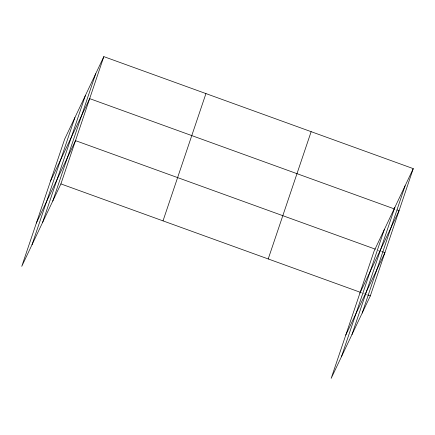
<?xml version="1.0" encoding="UTF-8"?>
<svg xmlns="http://www.w3.org/2000/svg" width="435" height="435" viewBox="0 0 435 435"><rect width="100%" height="100%" fill="white"/><g stroke="black" fill="none" stroke-linecap="round" stroke-linejoin="round"><path stroke-width="0.33" stroke-dasharray="2.17 1.63" d="M377.259 249.864L379.173 250.555M379.815 250.788L381.729 251.479M360.751 292.45L362.029 292.913M362.665 293.141L364.579 293.837M365.215 294.065L367.135 294.761"/><path stroke-width="0.65" d="M31.983 244.818L74.912 117.532M42.532 222.611L85.456 95.325M52.765 201.057L95.695 73.771M103.834 56.621L64.679 139.086L21.75 266.372L60.905 183.913L103.834 56.621L413.25 168.628L370.321 295.914L331.165 378.379L374.095 251.087L413.25 168.628M163.016 220.871L205.94 93.585M268.216 258.955L311.145 131.664M341.399 356.825L384.328 229.533M351.948 334.618L394.871 207.326M362.181 313.064L405.11 185.772M50.509 181.09L89.67 98.625L394.616 209.012M36.344 223.095L75.5 140.63L375.345 249.173M359.924 293.098L399.085 210.632L397.171 209.936M345.76 335.102L384.921 252.637L382.365 251.713M60.905 183.913L360.109 292.217M367.771 294.99L370.321 295.914"/></g></svg>
